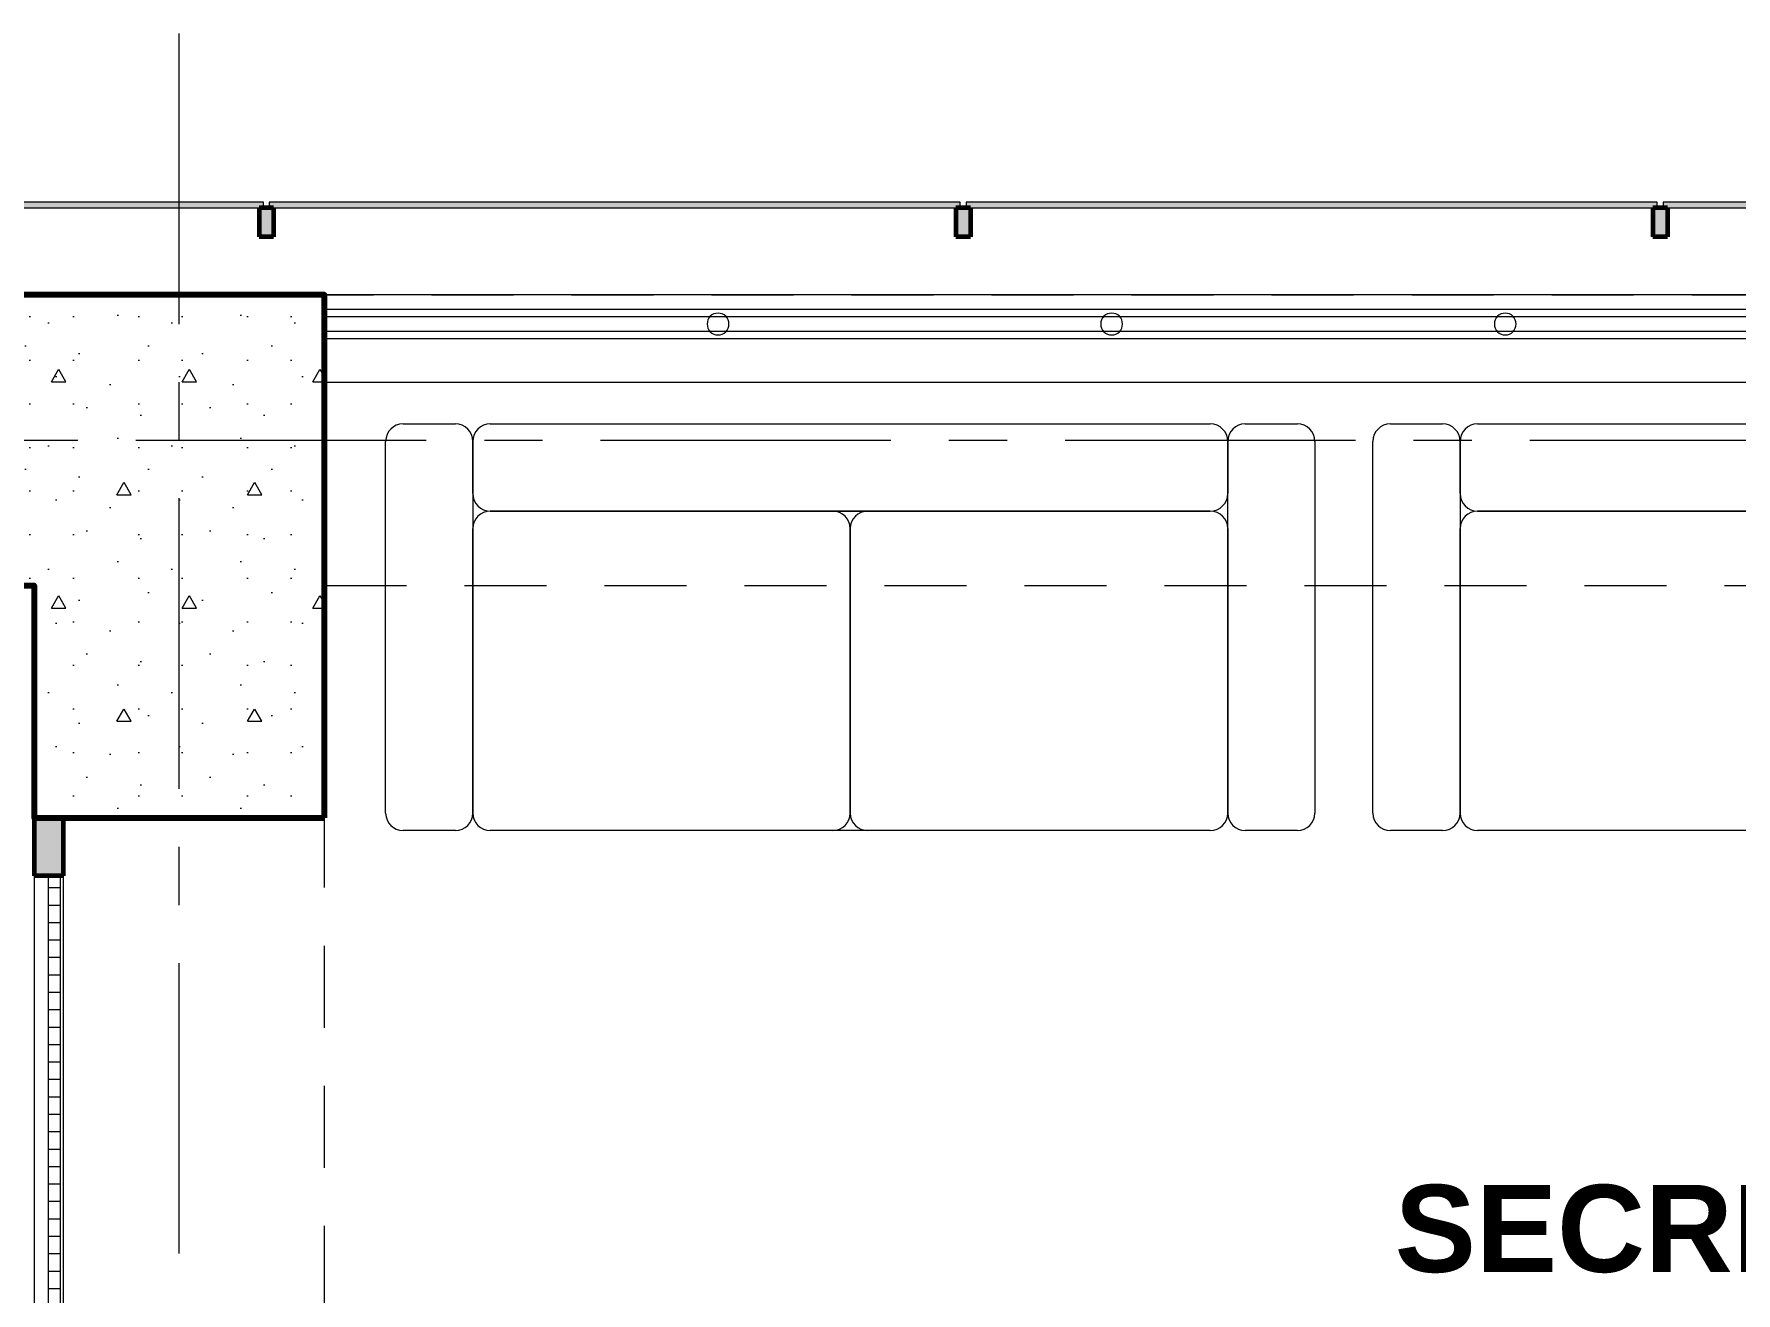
# Model space of a CAD drawing. Header units: inches. Extents: x -19 to 5698, y -728 to 92.
# Drawn here: x 321.57 to 324.501, y 38.182 to 40.349 of the extents above; entities that cross this region are included whole.
import ezdxf

# ---------------------------------------------------------------- set-up
doc = ezdxf.new("R2010")
doc.units = ezdxf.units.IN
doc.header["$MEASUREMENT"] = 0
doc.set_wipeout_variables(frame=1)
for name, pattern in [('Hidden Line', [0.195611, 0.141111, -0.0545]), ('Punto & Raya', [0.65, 0.5, -0.075, 0, -0.075]), ('Wipeout_Contour', [1, 0, -1])]:
    doc.linetypes.add(name, pattern=pattern)
for name, color, linetype in [('02 _ ARQ _ ALB _ Ejes Generales', 251, 'Continuous'), ('02 _ ARQ _ ALB _ Mobiliario', 7, 'Continuous'), ('02 _ ARQ _ ZON _ Espacio.3D', 7, 'Continuous'), ('08 _ STR _ EXT _ 06 Columnas', 7, 'Continuous'), ('08 _ STR _ EXT _ 07 Losa Aligerada', 7, 'Continuous'), ('08 _ STR _ EXT _ 09 Vigas', 251, 'Continuous'), ('Acabado - Muros', 7, 'Continuous'), ('Estructura - 04 MURO', 7, 'Continuous'), ('Interior - Escaleras & Barandillas', 7, 'Continuous')]:
    doc.layers.add(name, color=color, linetype=linetype)
doc.styles.add('Estilo_Generado_1', font='swisseb.ttf')

msp = doc.modelspace()

# ---------------------------------------------------------------- hatches: boundary and pattern name
at = {"layer": 'Acabado - Muros', "linetype": 'Continuous', "lineweight": 9}
for points in [[(320.775, 40.06), (320.775, 40.05), (321.965, 40.05), (321.965, 40.06)], [(321.975, 40.06), (321.975, 40.05), (323.165, 40.05), (323.165, 40.06)], [(323.175, 40.06), (323.175, 40.05), (324.365, 40.05), (324.365, 40.06)], [(324.375, 40.06), (324.375, 40.05), (325.565, 40.05), (325.565, 40.06)]]:
    msp.add_hatch(color=250, dxfattribs=at).paths.add_polyline_path(points)
at = {"layer": 'Acabado - Muros', "linetype": 'Continuous', "lineweight": 0}
for points in [[(321.9575, 40), (321.9825, 40), (321.9825, 40.05), (321.9575, 40.05)], [(323.1575, 40), (323.1825, 40), (323.1825, 40.05), (323.1575, 40.05)], [(324.3575, 40), (324.3825, 40), (324.3825, 40.05), (324.3575, 40.05)]]:
    msp.add_hatch(color=254, dxfattribs=at).paths.add_polyline_path(points)

# ---------------------------------------------------------------- linework, layer by layer
at = {"layer": '02 _ ARQ _ ALB _ Ejes Generales', "color": 251, "linetype": 'Punto & Raya', "lineweight": 13, "true_color": 0x636466}
for p, q in [((321.82, 3.05), (321.82, 44.9)), ((283.3455, 39.65), (332.07, 39.65))]:
    msp.add_line(p, q, dxfattribs=at)
at = {"layer": '02 _ ARQ _ ALB _ Mobiliario', "color": 175, "linetype": 'Continuous', "lineweight": 13}
for p, q in [((322.2055, 39.6781), (322.2955, 39.6781)), ((322.3555, 39.6781), (323.5955, 39.6781)), ((323.6555, 39.6781), (323.7455, 39.6781)), ((323.9055, 39.6781), (323.9955, 39.6781)), ((324.0555, 39.6781), (325.2955, 39.6781)), ((322.1755, 39.0081), (322.1755, 39.6481)), ((322.3255, 39.5581), (322.3255, 39.6481)), ((322.3255, 39.6481), (322.3255, 39.0081)), ((323.6255, 39.6481), (323.6255, 39.5581)), ((323.6255, 39.0081), (323.6255, 39.6481)), ((323.7755, 39.6481), (323.7755, 39.0081)), ((323.8755, 39.0081), (323.8755, 39.6481)), ((324.0255, 39.5581), (324.0255, 39.6481)), ((324.0255, 39.6481), (324.0255, 39.0081)), ((322.3555, 39.5281), (322.9455, 39.5281)), ((322.3555, 39.5281), (323.5955, 39.5281)), ((323.5955, 39.5281), (322.3555, 39.5281)), ((323.0055, 39.5281), (323.5955, 39.5281)), ((324.0555, 39.5281), (324.6455, 39.5281)), ((324.0555, 39.5281), (325.2955, 39.5281)), ((325.2955, 39.5281), (324.0555, 39.5281)), ((322.3255, 39.0081), (322.3255, 39.4981)), ((322.3255, 39.0081), (322.3255, 39.4981)), ((322.9755, 39.0081), (322.9755, 39.4981)), ((322.9755, 39.4981), (322.9755, 39.0081)), ((323.6255, 39.4981), (323.6255, 39.0081)), ((323.6255, 39.4981), (323.6255, 39.0081)), ((324.0255, 39.0081), (324.0255, 39.4981)), ((324.0255, 39.0081), (324.0255, 39.4981)), ((322.2955, 38.9781), (322.2055, 38.9781)), ((322.9455, 38.9781), (322.3555, 38.9781)), ((323.5955, 38.9781), (322.3555, 38.9781)), ((323.5955, 38.9781), (323.0055, 38.9781)), ((323.7455, 38.9781), (323.6555, 38.9781)), ((323.9955, 38.9781), (323.9055, 38.9781)), ((324.6455, 38.9781), (324.0555, 38.9781)), ((325.2955, 38.9781), (324.0555, 38.9781))]:
    msp.add_line(p, q, dxfattribs=at)
for centre, start, end in [((322.2055, 39.6481), 90, 180), ((322.2955, 39.6481), 0, 90), ((322.3555, 39.6481), 90, 180), ((323.5955, 39.6481), 0, 90), ((323.6555, 39.6481), 90, 180), ((323.7455, 39.6481), 0, 90), ((323.9055, 39.6481), 90, 180), ((323.9955, 39.6481), 0, 90), ((324.0555, 39.6481), 90, 180), ((322.3555, 39.5581), 180, 270), ((323.5955, 39.5581), 270, 0), ((324.0555, 39.5581), 180, 270), ((322.3555, 39.4981), 90, 180), ((322.3555, 39.4981), 90, 180), ((322.9455, 39.4981), 0, 90), ((323.0055, 39.4981), 90, 180), ((323.5955, 39.4981), 0, 90), ((323.5955, 39.4981), 0, 90), ((324.0555, 39.4981), 90, 180), ((324.0555, 39.4981), 90, 180), ((322.2055, 39.0081), 180, 270), ((322.2955, 39.0081), 270, 0), ((322.3555, 39.0081), 180, 270), ((322.3555, 39.0081), 180, 270), ((322.9455, 39.0081), 270, 0), ((323.0055, 39.0081), 180, 270), ((323.5955, 39.0081), 270, 0), ((323.5955, 39.0081), 270, 0), ((323.6555, 39.0081), 180, 270), ((323.7455, 39.0081), 270, 0), ((323.9055, 39.0081), 180, 270), ((323.9955, 39.0081), 270, 0), ((324.0555, 39.0081), 180, 270), ((324.0555, 39.0081), 180, 270)]:
    msp.add_arc(centre, 0.03, start, end, dxfattribs=at)
at = {"layer": '02 _ ARQ _ ZON _ Espacio.3D', "color": 254, "linetype": 'Continuous', "lineweight": 0, "flags": 128}
msp.add_lwpolyline([(322.07, 39), (321.62, 39), (321.62, 36.3963), (328.9201, 36.4), (328.9201, 39), (328.57, 39), (328.57, 39.4), (328.17, 39.4), (328.17, 39.75), (322.07, 39.75)], close=True, dxfattribs=at)
at = {"layer": '08 _ STR _ EXT _ 07 Losa Aligerada', "color": 7, "linetype": 'Continuous', "lineweight": 18, "flags": 128}
msp.add_lwpolyline([(329.07, 26.75), (329.07, 29.7), (329.07, 35.2005), (329.07, 39.9), (321.17, 39.9), (316.0529, 39.9), (316.0529, 40.9), (311.4324, 40.9)], dxfattribs=at)
at = {"layer": '08 _ STR _ EXT _ 09 Vigas', "color": 251, "linetype": 'Hidden Line', "lineweight": 13, "true_color": 0x636466}
for p, q in [((322.07, 39.4), (328.57, 39.4)), ((322.07, 30.2), (322.07, 39.4))]:
    msp.add_line(p, q, dxfattribs=at)
at = {"layer": 'Acabado - Muros', "color": 7, "linetype": 'Continuous', "lineweight": 60}
for p, q in [((321.9825, 40.05), (321.9575, 40.05)), ((321.9575, 40.05), (321.9575, 40)), ((321.9825, 40.05), (321.9825, 40)), ((323.1575, 40.05), (323.1575, 40)), ((323.1825, 40.05), (323.1575, 40.05)), ((323.1825, 40.05), (323.1825, 40)), ((324.3575, 40.05), (324.3575, 40)), ((324.3825, 40.05), (324.3575, 40.05)), ((324.3825, 40.05), (324.3825, 40)), ((321.9825, 40), (321.9575, 40)), ((323.1825, 40), (323.1575, 40)), ((324.3825, 40), (324.3575, 40)), ((321.62, 39), (321.57, 39))]:
    msp.add_line(p, q, dxfattribs=at)
at = {"layer": 'Acabado - Muros', "color": 7, "linetype": 'Continuous', "lineweight": 13, "flags": 128}
for points in [[(320.775, 40.06), (320.775, 40.05), (321.965, 40.05), (321.965, 40.06)], [(321.975, 40.06), (321.975, 40.05), (323.165, 40.05), (323.165, 40.06)], [(323.175, 40.06), (323.175, 40.05), (324.365, 40.05), (324.365, 40.06)], [(324.375, 40.06), (324.375, 40.05), (325.565, 40.05), (325.565, 40.06)]]:
    msp.add_lwpolyline(points, close=True, dxfattribs=at)

# ---------------------------------------------------------------- texts
at = {"layer": '02 _ ARQ _ ZON _ Espacio.3D', "color": 251, "lineweight": 25, "insert": (325.1354, 38.3683), "char_height": 0.15, "attachment_point": 2, "style": 'Estilo_Generado_1'}
msp.add_mtext('\\A1;{\\pqc;\\pt0;\\fSwis721 Ex BT|b1|i0|c0|p34;SECRETARIA GENERAL}', dxfattribs=at)

# ---------------------------------------------------------------- next in the draw order: wipeouts: each hides what was drawn before it
at = {"color": 254, "linetype": 'Wipeout_Contour', "lineweight": 0, "ltscale": 14739.69688}
msp.add_wipeout([(321.57, 38.9), (321.57, 37.725), (321.587, 37.725), (321.587, 37.7415), (321.62, 37.7415), (321.62, 38.9)], dxfattribs=at).dxf.layer = 'Acabado - Muros'
at = {"color": 254, "linetype": 'Wipeout_Contour', "lineweight": 0, "ltscale": 9840.477852}
msp.add_wipeout([(322.07, 39.75), (328.17, 39.75), (328.17, 39.9), (322.07, 39.9)], dxfattribs=at).dxf.layer = 'Estructura - 04 MURO'

# ---------------------------------------------------------------- next in the draw order: hatches: boundary and pattern name
at = {"layer": '08 _ STR _ EXT _ 06 Columnas', "linetype": 'Continuous', "lineweight": 9}
h = msp.add_hatch(dxfattribs=at)
h.set_pattern_fill('HORMIGÓN_EN_MASA_0002', style=0, pattern_type=2)
h.set_pattern_definition([(0, (277.50006, 1e-08), (0, 0.3897114), [0.024375, -0.200625]), (0, (277.61256, 0.19486), (0, 0.3897114), [0.024375, -0.200625]), (60, (277.50006, 1e-08), (-0.3375, 0.1948557), [0.024375, -0.200625]), (60, (277.72506, 1e-08), (-0.3375, 0.1948557), [0.024375, -0.200625]), (120, (277.52444, 1e-08), (0.3375, 0.1948557), [0.024375, -0.200625]), (120, (277.74944, 1e-08), (0.3375, 0.1948557), [0.024375, -0.200625]), (0, (277.50006, 0.0375), (0, 0.075), [0, -0.075, 0, -0.1125]), (45, (277.53756, 0.0375), (-0.05303301, 0.05303301), [0, -0.05625, 0, -0.09375])])
h.paths.add_polyline_path([(322.07, 39), (322.07, 39.9), (321.17, 39.9), (321.17, 39.4), (321.57, 39.4), (321.57, 39)])

# ---------------------------------------------------------------- next in the draw order: linework, layer by layer
at = {"layer": '08 _ STR _ EXT _ 06 Columnas', "color": 7, "linetype": 'Continuous', "lineweight": 80, "flags": 128}
msp.add_lwpolyline([(322.07, 39), (322.07, 39.9), (321.17, 39.9), (321.17, 39.4), (321.57, 39.4), (321.57, 39)], close=True, dxfattribs=at)
at = {"layer": '08 _ STR _ EXT _ 09 Vigas', "color": 251, "linetype": 'Hidden Line', "lineweight": 13, "true_color": 0x636466}
for p, q in [((286.57, 39.9), (329.07, 39.9)), ((322.07, 39.9), (321.57, 39.9))]:
    msp.add_line(p, q, dxfattribs=at)
at = {"layer": 'Acabado - Muros', "color": 7, "linetype": 'Continuous', "lineweight": 60}
msp.add_line((321.57, 39), (321.57, 38.9), dxfattribs=at)
at = {"layer": 'Acabado - Muros', "color": 251, "linetype": 'Continuous', "lineweight": 13, "flags": 128}
for points in [[(321.57, 38.9), (321.57, 37.725), (321.57, 36.4463)], [(321.62, 38.9), (321.62, 37.7415)]]:
    msp.add_lwpolyline(points, dxfattribs=at)
at = {"layer": 'Estructura - 04 MURO', "color": 7, "linetype": 'Continuous', "lineweight": 13, "flags": 128}
for points in [[(328.17, 39.9), (322.07, 39.9)], [(322.07, 39.75), (328.17, 39.75)]]:
    msp.add_lwpolyline(points, dxfattribs=at)
at = {"layer": 'Interior - Escaleras & Barandillas', "color": 161, "linetype": 'Continuous', "lineweight": 13, "flags": 128}
for points in [[(322.07, 39.875), (322.07, 39.825), (328.17, 39.825), (328.17, 39.875)], [(322.07, 39.8625), (322.07, 39.8375), (328.17, 39.8375), (328.17, 39.8625)], [(322.07, 39.8625), (322.07, 39.8375), (328.17, 39.8375), (328.17, 39.8625)], [(322.07, 39.8625), (322.07, 39.8375), (328.17, 39.8375), (328.17, 39.8625)]]:
    msp.add_lwpolyline(points, close=True, dxfattribs=at)
for points in [[(322.7478, 39.8313, 1), (322.7478, 39.8688, 1)], [(323.4256, 39.8313, 1), (323.4256, 39.8688, 1)], [(324.1034, 39.8313, 1), (324.1034, 39.8688, 1)]]:
    msp.add_lwpolyline(points, format="xyb", close=True, dxfattribs=at)

# ---------------------------------------------------------------- next in the draw order: wipeouts: each hides what was drawn before it
at = {"color": 254, "linetype": 'Wipeout_Contour', "lineweight": 0, "ltscale": 9826.324299}
msp.add_wipeout([(321.615, 37.7415), (321.615, 38.9), (321.595, 38.9), (321.595, 37.7415)], dxfattribs=at).dxf.layer = 'Acabado - Muros'

# ---------------------------------------------------------------- next in the draw order: hatches: boundary and pattern name
at = {"layer": 'Acabado - Muros', "linetype": 'Continuous', "lineweight": 0}
msp.add_hatch(color=254, dxfattribs=at).paths.add_polyline_path([(321.62, 38.9), (321.62, 39), (321.57, 39), (321.57, 38.9)])
h = msp.add_hatch(dxfattribs=at)
h.set_pattern_fill('CONTRACHAPADO_0002', color=254, style=0, pattern_type=2)
h.set_pattern_definition([(0, (277.50006, 1e-08), (0, 0.030000001), [])])
h.paths.add_polyline_path([(321.615, 37.7415), (321.615, 38.9), (321.595, 38.9), (321.595, 37.7415)])

# ---------------------------------------------------------------- next in the draw order: linework, layer by layer
at = {"layer": 'Acabado - Muros', "color": 7, "linetype": 'Continuous', "lineweight": 60}
for p, q in [((321.62, 39), (321.62, 38.9)), ((321.62, 38.9), (321.57, 38.9))]:
    msp.add_line(p, q, dxfattribs=at)
at = {"layer": 'Acabado - Muros', "color": 7, "linetype": 'Continuous', "lineweight": 13, "flags": 128}
msp.add_lwpolyline([(321.615, 37.7415), (321.595, 37.7415), (321.595, 38.9), (321.615, 38.9)], close=True, dxfattribs=at)

doc.saveas('drawing.dxf')
